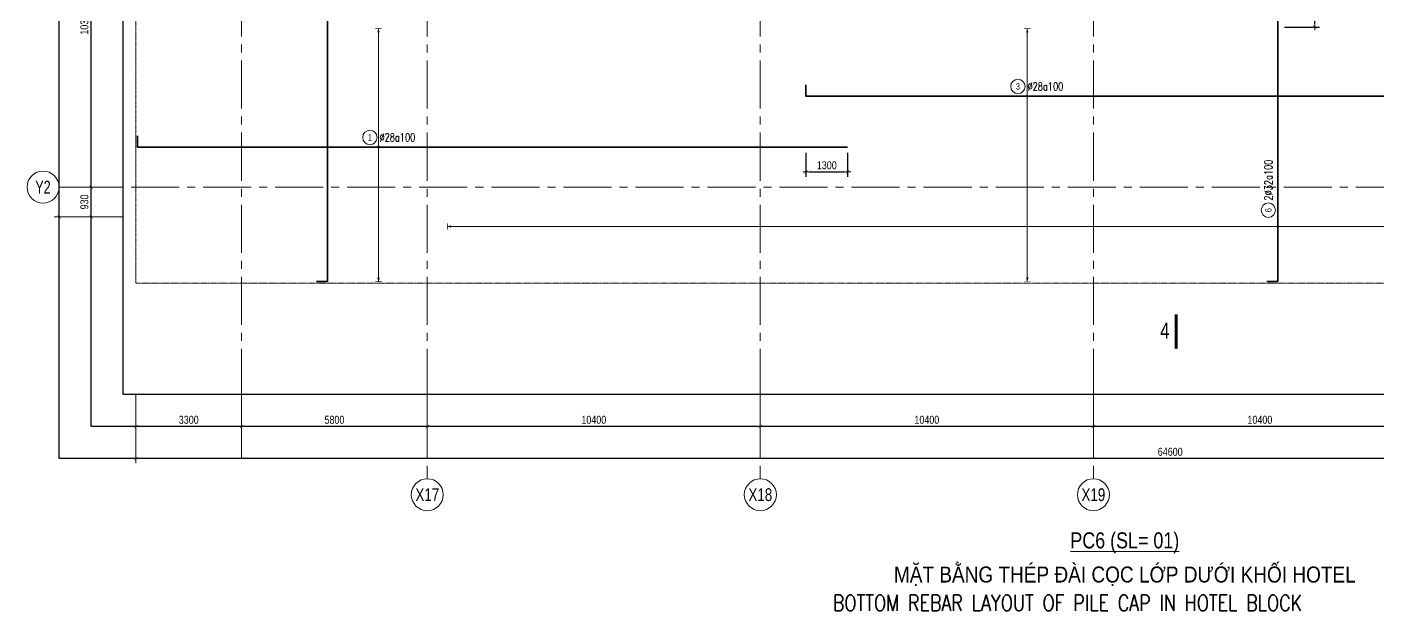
# Model space of a CAD drawing. Header units: millimetres. Extents: x -134772 to 596971, y -129535 to 35703.
# Drawn here: x 251713 to 293901, y -40868 to -22626 of the extents above; entities that cross this region are included whole.
import ezdxf
from ezdxf.enums import TextEntityAlignment as Align

# ---------------------------------------------------------------- set-up
doc = ezdxf.new("R2010")
doc.units = ezdxf.units.MM
doc.header["$MEASUREMENT"] = 0
for name, pattern in [('DASHED2', [0.375, 0.25, -0.125]), ('HIDDEN', [0.375, 0.25, -0.125]), ('POD_Grid$0$CENTER2', [1.125, 0.75, -0.125, 0.125, -0.125])]:
    doc.linetypes.add(name, pattern=pattern)
doc.layers.get('Defpoints').update_dxf_attribs({"color": 252})
for name, color, linetype, lineweight in [('NDC_S_ANNO', 7, 'Continuous', 20), ('NDC_S_CONTINUOUS', 3, 'Continuous', 20), ('NDC_S_DIM', 1, 'Continuous', 9), ('NDC_S_ENG TITLE', 3, 'Continuous', 20), ('NDC_S_REBAR', 4, 'Continuous', 35), ('NDC_S_TEXT SYMBOL', 7, 'Continuous', 20), ('NDC_S_VN TEXT', 7, 'Continuous', 9), ('POD_Grid$0$NDC_S_AXIS', 5, 'POD_Grid$0$CENTER2', 13), ('POD_Grid$0$NDC_S_SYMBOL', 1, 'Continuous', 15), ('POD_Grid$0$NDC_S_TEXT SYMBOL', 7, 'Continuous', 20)]:
    doc.layers.add(name, color=color, linetype=linetype, lineweight=lineweight)
doc.styles.add('ARIAL', font='arial.ttf', dxfattribs={"width": 0.8})
doc.styles.add('NDC_ANNO', font='', dxfattribs={"width": 0.8})
doc.styles.add('NDC_ARIAL', font='arial.ttf', dxfattribs={"width": 0.8})
doc.styles.add('NDC_EN TXT', font='romans.shx', dxfattribs={"width": 0.8})
doc.styles.add('NDC_ROMANS', font='romans.shx', dxfattribs={"width": 0.8})
doc.styles.add('POD_Grid$0$NDC_ANNO', font='', dxfattribs={"width": 0.8})
doc.styles.get('NDC_ANNO').set_extended_font_data('Dotum')
doc.styles.get('POD_Grid$0$NDC_ANNO').set_extended_font_data('Dotum')
doc.dimstyles.new('NDC_1-100', dxfattribs={"dimscale": 100, "dimtxt": 2.5, "dimasz": 1, "dimexe": 1.5, "dimexo": 0, "dimgap": 0.8, "dimtad": 1, "dimdec": 0, "dimdsep": 46, "dimtxsty": 'NDC_ARIAL', "dimblk": 'DIMMARK', "dimcen": 49999.938995, "dimdle": 1.5, "dimclrd": 1, "dimclre": 1, "dimclrt": 3, "dimadec": 0, "dimazin": 0, "dimtfac": 1, "dimtdec": 0, "dimtix": 1, "dimtmove": 2, "dimatfit": 3, "dimfxl": 1, "dimarcsym": 0})

# ---------------------------------------------------------------- blocks, each defined once
blk = doc.blocks.new('kata_block_TD')
at = {"color": 6, "linetype": 'ByBlock', "lineweight": -2, "style": 'ARIAL', "width": 0.8}
blk.add_attdef('SECTDET2', text='', height=5, dxfattribs=at).set_placement((0, 7.97), align=Align.CENTER)
at = {"color": 0, "linetype": 'ByBlock', "lineweight": -2, "style": 'ARIAL', "width": 0.8}
blk.add_attdef('SECTDET1', text='', height=5, dxfattribs=at).set_placement((0, 1.47), align=Align.CENTER)
at = {"color": 3, "lineweight": 25, "style": 'ARIAL', "width": 0.8}
blk.add_attdef('SSCALE', text='', height=2.5, dxfattribs=at).set_placement((0, -4), align=Align.CENTER)
blk = doc.blocks.new('*U51')
at = {"layer": 'POD_Grid$0$NDC_S_SYMBOL'}
blk.add_line((0, 5), (0, 9), dxfattribs=at)
blk.add_circle((0, 0), 5, dxfattribs=at)
at = {"layer": 'POD_Grid$0$NDC_S_TEXT SYMBOL', "color": 7, "style": 'POD_Grid$0$NDC_ANNO', "width": 0.8}
blk.add_attdef('GRID', text='', height=4, dxfattribs=at).set_placement((0, 0), align=Align.MIDDLE)
blk = doc.blocks.new('*U52')
at = {"layer": 'POD_Grid$0$NDC_S_SYMBOL'}
blk.add_line((5, 0), (9, 0), dxfattribs=at)
blk.add_circle((0, 0), 5, dxfattribs=at)
at = {"layer": 'POD_Grid$0$NDC_S_TEXT SYMBOL', "color": 7, "style": 'POD_Grid$0$NDC_ANNO', "width": 0.8}
blk.add_attdef('GRID', text='', height=4, rotation=270, dxfattribs=at).set_placement((0, 0), align=Align.MIDDLE)
blk = doc.blocks.new('DIMMARK')
at = {"layer": 'NDC_S_DIM', "color": 1}
blk.add_line((-1.5, 0), (1, 0), dxfattribs=at)
at = {"layer": 'NDC_S_DIM', "color": 2, "const_width": 0.15}
blk.add_lwpolyline([(-0.5, -0.5), (0.5, 0.5)], dxfattribs=at)
blk = doc.blocks.new('*D549')
at = {"layer": 'Defpoints', "color": 0, "transparency": 16777216}
for p in [(0, -5549), (3300, -5549), (3300, -6549)]:
    blk.add_point(p, dxfattribs=at)
at = {"layer": 'NDC_S_DIM', "color": 1, "lineweight": -2, "transparency": 16777216}
for p, q in [((0, -5549), (0, -6699)), ((3300, -5549), (3300, -6699)), ((100, -6549), (3200, -6549))]:
    blk.add_line(p, q, dxfattribs=at)
at = {"layer": 'NDC_S_DIM', "color": 1, "lineweight": -2, "transparency": 16777216, "xscale": 100, "yscale": 100, "zscale": 100, "rotation": 180}
blk.add_blockref('DIMMARK', (0, -6549), dxfattribs=at)
at = {"layer": 'NDC_S_DIM', "color": 1, "lineweight": -2, "transparency": 16777216, "xscale": 100, "yscale": 100, "zscale": 100}
blk.add_blockref('DIMMARK', (3300, -6549), dxfattribs=at)
at = {"layer": 'NDC_S_DIM', "color": 3, "transparency": 16777216, "insert": (1650, -6341), "char_height": 250, "attachment_point": 5, "style": 'NDC_ARIAL'}
blk.add_mtext('3300', dxfattribs=at)
blk = doc.blocks.new('*D550')
at = {"layer": 'Defpoints', "color": 0, "transparency": 16777216}
for p in [(3300, -5549), (9100, -5549), (9100, -6549)]:
    blk.add_point(p, dxfattribs=at)
at = {"layer": 'NDC_S_DIM', "color": 1, "lineweight": -2, "transparency": 16777216}
for p, q in [((3300, -5549), (3300, -6699)), ((9100, -5549), (9100, -6699)), ((3400, -6549), (9000, -6549))]:
    blk.add_line(p, q, dxfattribs=at)
at = {"layer": 'NDC_S_DIM', "color": 1, "lineweight": -2, "transparency": 16777216, "xscale": 100, "yscale": 100, "zscale": 100, "rotation": 180}
blk.add_blockref('DIMMARK', (3300, -6549), dxfattribs=at)
at = {"layer": 'NDC_S_DIM', "color": 1, "lineweight": -2, "transparency": 16777216, "xscale": 100, "yscale": 100, "zscale": 100}
blk.add_blockref('DIMMARK', (9100, -6549), dxfattribs=at)
at = {"layer": 'NDC_S_DIM', "color": 3, "transparency": 16777216, "insert": (6200, -6341), "char_height": 250, "attachment_point": 5, "style": 'NDC_ARIAL'}
blk.add_mtext('5800', dxfattribs=at)
blk = doc.blocks.new('*D551')
at = {"layer": 'Defpoints', "color": 0, "transparency": 16777216}
for p in [(9100, -5549), (19500, -5549), (19500, -6549)]:
    blk.add_point(p, dxfattribs=at)
at = {"layer": 'NDC_S_DIM', "color": 1, "lineweight": -2, "transparency": 16777216}
for p, q in [((9100, -5549), (9100, -6699)), ((19500, -5549), (19500, -6699)), ((9200, -6549), (19400, -6549))]:
    blk.add_line(p, q, dxfattribs=at)
at = {"layer": 'NDC_S_DIM', "color": 1, "lineweight": -2, "transparency": 16777216, "xscale": 100, "yscale": 100, "zscale": 100, "rotation": 180}
blk.add_blockref('DIMMARK', (9100, -6549), dxfattribs=at)
at = {"layer": 'NDC_S_DIM', "color": 1, "lineweight": -2, "transparency": 16777216, "xscale": 100, "yscale": 100, "zscale": 100}
blk.add_blockref('DIMMARK', (19500, -6549), dxfattribs=at)
at = {"layer": 'NDC_S_DIM', "color": 3, "transparency": 16777216, "insert": (14300, -6341), "char_height": 250, "attachment_point": 5, "style": 'NDC_ARIAL'}
blk.add_mtext('10400', dxfattribs=at)
blk = doc.blocks.new('*D552')
at = {"layer": 'Defpoints', "color": 0, "transparency": 16777216}
for p in [(19500, -5549), (29900, -5549), (29900, -6549)]:
    blk.add_point(p, dxfattribs=at)
at = {"layer": 'NDC_S_DIM', "color": 1, "lineweight": -2, "transparency": 16777216}
for p, q in [((19500, -5549), (19500, -6699)), ((29900, -5549), (29900, -6699)), ((19600, -6549), (29800, -6549))]:
    blk.add_line(p, q, dxfattribs=at)
at = {"layer": 'NDC_S_DIM', "color": 1, "lineweight": -2, "transparency": 16777216, "xscale": 100, "yscale": 100, "zscale": 100, "rotation": 180}
blk.add_blockref('DIMMARK', (19500, -6549), dxfattribs=at)
at = {"layer": 'NDC_S_DIM', "color": 1, "lineweight": -2, "transparency": 16777216, "xscale": 100, "yscale": 100, "zscale": 100}
blk.add_blockref('DIMMARK', (29900, -6549), dxfattribs=at)
at = {"layer": 'NDC_S_DIM', "color": 3, "transparency": 16777216, "insert": (24700, -6341), "char_height": 250, "attachment_point": 5, "style": 'NDC_ARIAL'}
blk.add_mtext('10400', dxfattribs=at)
blk = doc.blocks.new('*D553')
at = {"layer": 'Defpoints', "color": 0, "transparency": 16777216}
for p in [(29900, -5549), (40300, -5549), (40300, -6549)]:
    blk.add_point(p, dxfattribs=at)
at = {"layer": 'NDC_S_DIM', "color": 1, "lineweight": -2, "transparency": 16777216}
for p, q in [((29900, -5549), (29900, -6699)), ((40300, -5549), (40300, -6699)), ((30000, -6549), (40200, -6549))]:
    blk.add_line(p, q, dxfattribs=at)
at = {"layer": 'NDC_S_DIM', "color": 1, "lineweight": -2, "transparency": 16777216, "xscale": 100, "yscale": 100, "zscale": 100, "rotation": 180}
blk.add_blockref('DIMMARK', (29900, -6549), dxfattribs=at)
at = {"layer": 'NDC_S_DIM', "color": 1, "lineweight": -2, "transparency": 16777216, "xscale": 100, "yscale": 100, "zscale": 100}
blk.add_blockref('DIMMARK', (40300, -6549), dxfattribs=at)
at = {"layer": 'NDC_S_DIM', "color": 3, "transparency": 16777216, "insert": (35100, -6341), "char_height": 250, "attachment_point": 5, "style": 'NDC_ARIAL'}
blk.add_mtext('10400', dxfattribs=at)
blk = doc.blocks.new('*D557')
at = {"layer": 'Defpoints', "color": 0, "transparency": 16777216}
for p in [(0, -5549), (64600, -5549), (64600, -7549)]:
    blk.add_point(p, dxfattribs=at)
at = {"layer": 'NDC_S_DIM', "color": 1, "lineweight": -2, "transparency": 16777216}
for p, q in [((0, -5549), (0, -7699)), ((64600, -5549), (64600, -7699)), ((100, -7549), (64500, -7549))]:
    blk.add_line(p, q, dxfattribs=at)
at = {"layer": 'NDC_S_DIM', "color": 1, "lineweight": -2, "transparency": 16777216, "xscale": 100, "yscale": 100, "zscale": 100, "rotation": 180}
blk.add_blockref('DIMMARK', (0, -7549), dxfattribs=at)
at = {"layer": 'NDC_S_DIM', "color": 1, "lineweight": -2, "transparency": 16777216, "xscale": 100, "yscale": 100, "zscale": 100}
blk.add_blockref('DIMMARK', (64600, -7549), dxfattribs=at)
at = {"layer": 'NDC_S_DIM', "color": 3, "transparency": 16777216, "insert": (32300, -7341), "char_height": 250, "attachment_point": 5, "style": 'NDC_ARIAL'}
blk.add_mtext('64600', dxfattribs=at)
blk = doc.blocks.new('*D568')
at = {"layer": 'Defpoints', "color": 0, "transparency": 16777216}
for p in [(-1400, 930), (-400, 930), (-400, 0)]:
    blk.add_point(p, dxfattribs=at)
at = {"layer": 'NDC_S_DIM', "color": 1, "lineweight": -2, "transparency": 16777216}
for p, q in [((-400, 930), (-1550, 930)), ((-1400, 100), (-1400, 830)), ((-400, 0), (-1550, 0))]:
    blk.add_line(p, q, dxfattribs=at)
at = {"layer": 'NDC_S_DIM', "color": 1, "lineweight": -2, "transparency": 16777216, "xscale": 100, "yscale": 100, "zscale": 100}
for p, rotation in [((-1400, 930), 90), ((-1400, 0), 270)]:
    blk.add_blockref('DIMMARK', p, dxfattribs=dict(at, rotation=rotation))
at = {"layer": 'NDC_S_DIM', "color": 3, "transparency": 16777216, "insert": (-1608, 465), "char_height": 250, "attachment_point": 5, "rotation": 90, "style": 'NDC_ARIAL'}
blk.add_mtext('930', dxfattribs=at)
blk = doc.blocks.new('*D569')
at = {"layer": 'Defpoints', "color": 0, "transparency": 16777216}
for p in [(-1400, 11230), (-400, 11230), (-400, 930)]:
    blk.add_point(p, dxfattribs=at)
at = {"layer": 'NDC_S_DIM', "color": 1, "lineweight": -2, "transparency": 16777216}
for p, q in [((-400, 11230), (-1550, 11230)), ((-1400, 1030), (-1400, 11130)), ((-400, 930), (-1550, 930))]:
    blk.add_line(p, q, dxfattribs=at)
at = {"layer": 'NDC_S_DIM', "color": 1, "lineweight": -2, "transparency": 16777216, "xscale": 100, "yscale": 100, "zscale": 100}
for p, rotation in [((-1400, 11230), 90), ((-1400, 930), 270)]:
    blk.add_blockref('DIMMARK', p, dxfattribs=dict(at, rotation=rotation))
at = {"layer": 'NDC_S_DIM', "color": 3, "transparency": 16777216, "insert": (-1608, 6080), "char_height": 250, "attachment_point": 5, "rotation": 90, "style": 'NDC_ARIAL'}
blk.add_mtext('10300', dxfattribs=at)
blk = doc.blocks.new('*D574')
at = {"layer": 'Defpoints', "color": 0, "transparency": 16777216}
for p in [(-2400, 35030), (-400, 35030), (-400, 0)]:
    blk.add_point(p, dxfattribs=at)
at = {"layer": 'NDC_S_DIM', "color": 1, "lineweight": -2, "transparency": 16777216}
for p, q in [((-400, 35030), (-2550, 35030)), ((-2400, 100), (-2400, 34930)), ((-400, 0), (-2550, 0))]:
    blk.add_line(p, q, dxfattribs=at)
at = {"layer": 'NDC_S_DIM', "color": 1, "lineweight": -2, "transparency": 16777216, "xscale": 100, "yscale": 100, "zscale": 100}
for p, rotation in [((-2400, 35030), 90), ((-2400, 0), 270)]:
    blk.add_blockref('DIMMARK', p, dxfattribs=dict(at, rotation=rotation))
at = {"layer": 'NDC_S_DIM', "color": 3, "transparency": 16777216, "insert": (-2608, 17515), "char_height": 250, "attachment_point": 5, "rotation": 90, "style": 'NDC_ARIAL'}
blk.add_mtext('35030', dxfattribs=at)
blk = doc.blocks.new('*U274')
at = {"layer": 'NDC_S_ANNO', "linetype": 'ByBlock', "lineweight": -2}
blk.add_line((0, 4.36), (0, -1), dxfattribs=at)
at = {"layer": 'NDC_S_ANNO', "ltscale": 0.005, "const_width": 0.5}
blk.add_lwpolyline([(0, -1), (0, 4.36)], dxfattribs=at)
at = {"layer": 'NDC_S_TEXT SYMBOL', "linetype": 'ByBlock', "lineweight": -2, "style": 'NDC_ANNO', "width": 0.8}
blk.add_attdef('DETAIL', text='', height=2.5, dxfattribs=at).set_placement((-1.05, 1.82), align=Align.MIDDLE_RIGHT)
blk = doc.blocks.new('*U998')
h = blk.add_hatch(color=6)
edge = h.paths.add_edge_path()
edge.add_arc((-2.99, 0), 0.3, 0, 360)
at = {"ltscale": 500}
for p, q in [((-78.25, 0), (-78.25, 3.5)), ((0, 0), (-78.25, 0)), ((0, 0), (143.5, 0)), ((143.5, 0), (143.5, 0))]:
    blk.add_line(p, q, dxfattribs=at)
at = {"layer": 'NDC_S_DIM', "color": 8}
for q in [(-2.99, 36.98), (-2.99, -42.02)]:
    blk.add_line((-2.99, 0), q, dxfattribs=at)
for points in [[(-3.99, 36.98, 0.2, 0.2, 0), (-1.99, 36.98, 0, 0, 0)], [(-3.99, -42.02, 0.2, 0.2, 0), (-1.99, -42.02, 0, 0, 0)]]:
    blk.add_lwpolyline(points, format="xyseb", dxfattribs=at)
at = {"layer": 'NDC_S_DIM'}
blk.add_circle((-5.68, 3), 2.25, dxfattribs=at)
at = {"layer": 'NDC_S_DIM', "color": 6}
blk.add_circle((-2.99, 0), 0.3, dxfattribs=at)
at = {"layer": 'NDC_S_DIM', "color": 8}
for points in [[(-3.39, 35.78), (-2.99, 36.98), (-2.59, 35.78)], [(-3.39, -40.82), (-2.99, -42.02), (-2.59, -40.82)]]:
    blk.add_solid(points, dxfattribs=at)
at = {"layer": 'NDC_S_VN TEXT', "color": 3, "style": 'NDC_EN TXT', "width": 0.75}
blk.add_attdef('DKT', (-2.68, 1.75), '', height=2.5, dxfattribs=at)
at = {"layer": 'NDC_S_VN TEXT', "style": 'ARIAL', "width": 0.8}
blk.add_attdef('KHT', text='', height=2, dxfattribs=at).set_placement((-5.68, 3), align=Align.MIDDLE_CENTER)
blk = doc.blocks.new('*U999')
h = blk.add_hatch(color=6)
edge = h.paths.add_edge_path()
edge.add_arc((-2.99, 0), 0.3, 0, 360)
at = {"ltscale": 500}
for p, q in [((-109.47, 0), (-109.47, 3.5)), ((0, 0), (-109.47, 0)), ((0, 0), (243.53, 0)), ((243.53, 0), (243.53, 3.5))]:
    blk.add_line(p, q, dxfattribs=at)
at = {"layer": 'NDC_S_DIM', "color": 8}
for q in [(-2.99, 59.37), (-2.99, -36.38)]:
    blk.add_line((-2.99, 0), q, dxfattribs=at)
for points in [[(-3.99, 59.37, 0.2, 0.2, 0), (-1.99, 59.37, 0, 0, 0)], [(-3.99, -36.38, 0.2, 0.2, 0), (-1.99, -36.38, 0, 0, 0)]]:
    blk.add_lwpolyline(points, format="xyseb", dxfattribs=at)
at = {"layer": 'NDC_S_DIM'}
blk.add_circle((2.1, 3), 2.25, dxfattribs=at)
at = {"layer": 'NDC_S_DIM', "color": 6}
blk.add_circle((-2.99, 0), 0.3, dxfattribs=at)
at = {"layer": 'NDC_S_DIM', "color": 8}
for points in [[(-3.39, 58.17), (-2.99, 59.37), (-2.59, 58.17)], [(-3.39, -35.18), (-2.99, -36.38), (-2.59, -35.18)]]:
    blk.add_solid(points, dxfattribs=at)
at = {"layer": 'NDC_S_VN TEXT', "color": 3, "style": 'NDC_EN TXT', "width": 0.75}
blk.add_attdef('DKT', (5.1, 1.75), '', height=2.5, dxfattribs=at)
at = {"layer": 'NDC_S_VN TEXT', "style": 'ARIAL', "width": 0.8}
blk.add_attdef('KHT', text='', height=2, dxfattribs=at).set_placement((2.1, 3), align=Align.MIDDLE_CENTER)
blk = doc.blocks.new('*U1000')
h = blk.add_hatch(color=6)
edge = h.paths.add_edge_path()
edge.add_arc((-2.99, 0), 0.3, 0, 360)
at = {"ltscale": 500}
for p, q in [((-20.19, 0), (-20.19, 3.5)), ((0, 0), (-20.19, 0)), ((0, 0), (72.32, 0))]:
    blk.add_line(p, q, dxfattribs=at)
at = {"layer": 'NDC_S_DIM', "color": 8}
for q in [(-2.99, 259.4), (-2.99, -167.1)]:
    blk.add_line((-2.99, 0), q, dxfattribs=at)
blk.add_lwpolyline([(-3.99, 259.4, 0.2, 0.2, 0), (-1.99, 259.4, 0, 0, 0)], format="xyseb", dxfattribs=at)
at = {"layer": 'NDC_S_DIM'}
blk.add_circle((2.1, 3), 2.25, dxfattribs=at)
at = {"layer": 'NDC_S_DIM', "color": 6}
blk.add_circle((-2.99, 0), 0.3, dxfattribs=at)
at = {"layer": 'NDC_S_DIM', "color": 8}
blk.add_solid([(-3.39, 258.2), (-2.99, 259.4), (-2.59, 258.2)], dxfattribs=at)
at = {"layer": 'NDC_S_VN TEXT', "color": 3, "style": 'NDC_EN TXT', "width": 0.75}
blk.add_attdef('DKT', (5.1, 1.75), '', height=2.5, dxfattribs=at)
at = {"layer": 'NDC_S_VN TEXT', "style": 'ARIAL', "width": 0.8}
blk.add_attdef('KHT', text='', height=2, dxfattribs=at).set_placement((2.1, 3), align=Align.MIDDLE_CENTER)
blk = doc.blocks.new('*U1006')
h = blk.add_hatch(color=6)
edge = h.paths.add_edge_path()
edge.add_arc((-2.99, 0), 0.3, 0, 360)
at = {"ltscale": 500}
for p, q in [((-72.11, 0), (-72.11, 3.5)), ((0, 0), (-72.11, 0)), ((0, 0), (362.14, 0))]:
    blk.add_line(p, q, dxfattribs=at)
at = {"layer": 'NDC_S_DIM', "color": 8}
for q in [(-2.99, 21.07), (-2.99, -57.93)]:
    blk.add_line((-2.99, 0), q, dxfattribs=at)
for points in [[(-3.99, 21.07, 0.2, 0.2, 0), (-1.99, 21.07, 0, 0, 0)], [(-3.99, -57.93, 0.2, 0.2, 0), (-1.99, -57.93, 0, 0, 0)]]:
    blk.add_lwpolyline(points, format="xyseb", dxfattribs=at)
at = {"layer": 'NDC_S_DIM'}
blk.add_circle((-5.93, 3), 2.25, dxfattribs=at)
at = {"layer": 'NDC_S_DIM', "color": 6}
blk.add_circle((-2.99, 0), 0.3, dxfattribs=at)
at = {"layer": 'NDC_S_DIM', "color": 8}
for points in [[(-3.39, 19.87), (-2.99, 21.07), (-2.59, 19.87)], [(-3.39, -56.73), (-2.99, -57.93), (-2.59, -56.73)]]:
    blk.add_solid(points, dxfattribs=at)
at = {"layer": 'NDC_S_VN TEXT', "color": 3, "style": 'NDC_EN TXT', "width": 0.75}
blk.add_attdef('DKT', (-2.93, 1.75), '', height=2.5, dxfattribs=at)
at = {"layer": 'NDC_S_VN TEXT', "style": 'ARIAL', "width": 0.8}
blk.add_attdef('KHT', text='', height=2, dxfattribs=at).set_placement((-5.93, 3), align=Align.MIDDLE_CENTER)
blk = doc.blocks.new('*D986')
at = {"layer": 'Defpoints', "color": 0, "transparency": 16777216}
for p in [(276038, -26554), (277338, -26554), (277338, -27153)]:
    blk.add_point(p, dxfattribs=at)
at = {"layer": 'NDC_S_DIM', "color": 1, "lineweight": -2, "transparency": 16777216}
for p, q in [((276038, -26554), (276038, -27303)), ((277338, -26554), (277338, -27303)), ((276138, -27153), (277238, -27153))]:
    blk.add_line(p, q, dxfattribs=at)
at = {"layer": 'NDC_S_DIM', "color": 1, "lineweight": -2, "transparency": 16777216, "xscale": 100, "yscale": 100, "zscale": 100, "rotation": 180}
blk.add_blockref('DIMMARK', (276038, -27153), dxfattribs=at)
at = {"layer": 'NDC_S_DIM', "color": 1, "lineweight": -2, "transparency": 16777216, "xscale": 100, "yscale": 100, "zscale": 100}
blk.add_blockref('DIMMARK', (277338, -27153), dxfattribs=at)
at = {"layer": 'NDC_S_DIM', "color": 3, "transparency": 16777216, "insert": (276688, -26946), "char_height": 250, "attachment_point": 5, "style": 'NDC_ARIAL'}
blk.add_mtext('1300', dxfattribs=at)
blk = doc.blocks.new('*D1048')
at = {"layer": 'Defpoints', "color": 0, "transparency": 16777216}
for p in [(290978, -21326), (291927, -21326), (290978, -22626)]:
    blk.add_point(p, dxfattribs=at)
at = {"layer": 'NDC_S_DIM', "color": 1, "lineweight": -2, "transparency": 16777216}
for p, q in [((290978, -21326), (292077, -21326)), ((291927, -22526), (291927, -21426)), ((290978, -22626), (292077, -22626))]:
    blk.add_line(p, q, dxfattribs=at)
at = {"layer": 'NDC_S_DIM', "color": 1, "lineweight": -2, "transparency": 16777216, "xscale": 100, "yscale": 100, "zscale": 100}
for p, rotation in [((291927, -21326), 90), ((291927, -22626), 270)]:
    blk.add_blockref('DIMMARK', p, dxfattribs=dict(at, rotation=rotation))
at = {"layer": 'NDC_S_DIM', "color": 3, "transparency": 16777216, "insert": (291719, -21976), "char_height": 250, "attachment_point": 5, "rotation": 90, "style": 'NDC_ARIAL'}
blk.add_mtext('1300', dxfattribs=at)
blk = doc.blocks.new('luoi truc hotel')
at = {"layer": 'Defpoints'}
for points in [[(-2400, 38629.6), (67000, 38629.6), (67000, -7549.1), (-2400, -7549.1)], [(-1400, 37629.6), (66000, 37629.6), (66000, -6549.1), (-1400, -6549.1)], [(-400, 36629.6), (65000, 36629.6), (65000, -5549.1), (-400, -5549.1)]]:
    blk.add_lwpolyline(points, close=True, dxfattribs=at)
at = {"layer": 'POD_Grid$0$NDC_S_AXIS', "ltscale": 2000}
for points in [[(3300, 38629.6), (3300, -7549.1)], [(9100, 38629.6), (9100, -7549.1)], [(19500, 38629.6), (19500, -7549.1)], [(29900, 38629.6), (29900, -7549.1)], [(-2400, 930), (67000, 930)]]:
    blk.add_lwpolyline(points, dxfattribs=at)
at = {"layer": 'POD_Grid$0$NDC_S_AXIS'}
ref = blk.add_blockref('*U52', (-2900, 930), dxfattribs=dict(at, xscale=100, yscale=100, zscale=100))
ref.add_attrib('GRID', 'Y2', dxfattribs={"layer": 'POD_Grid$0$NDC_S_TEXT SYMBOL', "color": 7, "height": 400, "style": 'POD_Grid$0$NDC_ANNO', "width": 0.75}).set_placement((-2900, 930), align=Align.MIDDLE)
at = {"layer": 'POD_Grid$0$NDC_S_AXIS', "xscale": 100, "yscale": 100, "zscale": 100}
for p, values in [((9100, -8679.1), {'GRID': 'X17'}), ((19500, -8679.1), {'GRID': 'X18'}), ((29900, -8679.1), {'GRID': 'X19'})]:
    blk.add_blockref('*U51', p, dxfattribs=at).add_auto_attribs(values)
at = {"layer": 'NDC_S_DIM'}
for base, p1, p2, picture, middle in [((-2400, 35030.4919), (-400, 0), (-400, 35030.4919), '*D574', (-2607.7285, 17515.246)), ((-1400, 11230), (-400, 930), (-400, 11230), '*D569', (-1607.7, 6080)), ((-1400, 930), (-400, 0), (-400, 930), '*D568', (-1607.7, 465))]:
    dim = blk.add_linear_dim(base=base, p1=p1, p2=p2, angle=90, dimstyle='NDC_1-100', dxfattribs=at)
    dim.commit()
    dim.dimension.update_dxf_attribs({"geometry": picture, "text_midpoint": middle})
for base, p1, p2, picture, middle in [((3300, -6549.1), (0, -5549.1), (3300, -5549.1), '*D549', (1650, -6341.4)), ((64600, -7549.1), (0, -5549.1), (64600, -5549.1), '*D557', (32300, -7341.5)), ((9100, -6549.1), (3300, -5549.1), (9100, -5549.1), '*D550', (6200, -6341.5)), ((19500, -6549.1), (9100, -5549.1), (19500, -5549.1), '*D551', (14300, -6341.5)), ((29900, -6549.1), (19500, -5549.1), (29900, -5549.1), '*D552', (24700, -6341.5)), ((40300, -6549.1), (29900, -5549.1), (40300, -5549.1), '*D553', (35100, -6341.5))]:
    dim = blk.add_linear_dim(base=base, p1=p1, p2=p2, dimstyle='NDC_1-100', dxfattribs=at)
    dim.commit()
    dim.dimension.update_dxf_attribs({"geometry": picture, "text_midpoint": middle})

msp = doc.modelspace()

# ---------------------------------------------------------------- linework, layer by layer
at = {"layer": 'NDC_S_CONTINUOUS', "linetype": 'HIDDEN'}
msp.add_lwpolyline([(307812.6, 4774.2), (303812.6, 4774.2), (303812.6, 4774.2), (302687.6, 4774.2), (302687.6, 5586.5), (302187.6, 5586.5), (302187.6, 4774.2), (281462.6, 4774.2), (281462.6, 5574.4), (274562.6, 5574.4), (274562.6, 4774.2), (255112.6, 4774.2), (255112.6, -30626.1), (319462.6, -30626.1), (319462.6, 4774.2), (307812.6, 4774.2), (307812.6, 4774.2)], dxfattribs=at)

# ---------------------------------------------------------------- block references
at = {"layer": 'NDC_S_DIM'}
msp.add_blockref('luoi truc hotel', (255112.6, -28555.6), dxfattribs=at)
at = {"layer": 'NDC_S_REBAR', "linetype": 'DASHED2', "xscale": 100, "yscale": 100, "zscale": 100, "rotation": 90}
for name, p, values in [('*U999', (261099.5, -19629.1), {'KHT': '5', 'DKT': '%%c32a100'}), ('*U1000', (290777.3, -28557.5), {'KHT': '6', 'DKT': '2%%c32a100'})]:
    msp.add_blockref(name, p, dxfattribs=at).add_auto_attribs(values)
at = {"layer": 'NDC_S_REBAR', "linetype": 'DASHED2', "xscale": 100, "yscale": 100, "zscale": 100}
for name, p, values in [('*U998', (262988, -26374), {'KHT': '1', 'DKT': '%%c28a100'}), ('*U1006', (283249.1, -24782.7), {'KHT': '3', 'DKT': '%%c28a100'})]:
    msp.add_blockref(name, p, dxfattribs=at).add_auto_attribs(values)
at = {"layer": 'NDC_S_VN TEXT', "xscale": 200, "yscale": 200, "zscale": 200}
msp.add_blockref('*U274', (287599.5, -32474.2), dxfattribs=at).add_auto_attribs({'DETAIL': '4'})
at = {"layer": 'NDC_S_VN TEXT', "ltscale": 0.005}
ref = msp.add_blockref('kata_block_TD', (285994.7, -39058.8), dxfattribs=dict(at, xscale=100, yscale=100, zscale=100))
ref.add_attrib('SECTDET1', '%%uPC6 (SL= 01)', dxfattribs={"layer": '0', "color": 0, "linetype": 'ByBlock', "lineweight": -2, "height": 500, "style": 'ARIAL', "width": 0.8}).set_placement((285994.7, -38911.7), align=Align.CENTER)

# ---------------------------------------------------------------- texts
at = {"layer": 'NDC_S_ENG TITLE', "style": 'NDC_ROMANS', "width": 0.8}
msp.add_text('BOTTOM REBAR LAYOUT OF PILE CAP IN HOTEL BLOCK', height=500, dxfattribs=at).set_placement((276878.1, -40617.8), align=Align.MIDDLE_LEFT)
at = {"layer": 'NDC_S_VN TEXT', "style": 'NDC_ARIAL', "width": 0.85}
msp.add_text('MẶT BẰNG THÉP ĐÀI CỌC LỚP DƯỚI KHỐI HOTEL', height=500, dxfattribs=at).set_placement((285995.4, -39728.2), align=Align.MIDDLE_CENTER)

# ---------------------------------------------------------------- dimensions: what is measured, and where the dimension line sits
at = {"layer": 'NDC_S_DIM'}
dim = msp.add_linear_dim(base=(291926.5, -21325.6), p1=(290978, -22625.6), p2=(290978, -21325.6), angle=90, dimstyle='NDC_1-100', dxfattribs=at)
dim.commit()
dim.dimension.update_dxf_attribs({"geometry": '*D1048', "text_midpoint": (291718.8, -21975.6)})
dim = msp.add_linear_dim(base=(277337.6, -27153.3), p1=(276037.6, -26553.5), p2=(277337.6, -26553.5), dimstyle='NDC_1-100', dxfattribs=at)
dim.commit()
dim.dimension.update_dxf_attribs({"geometry": '*D986', "text_midpoint": (276687.6, -26945.6)})

doc.saveas('drawing.dxf')
